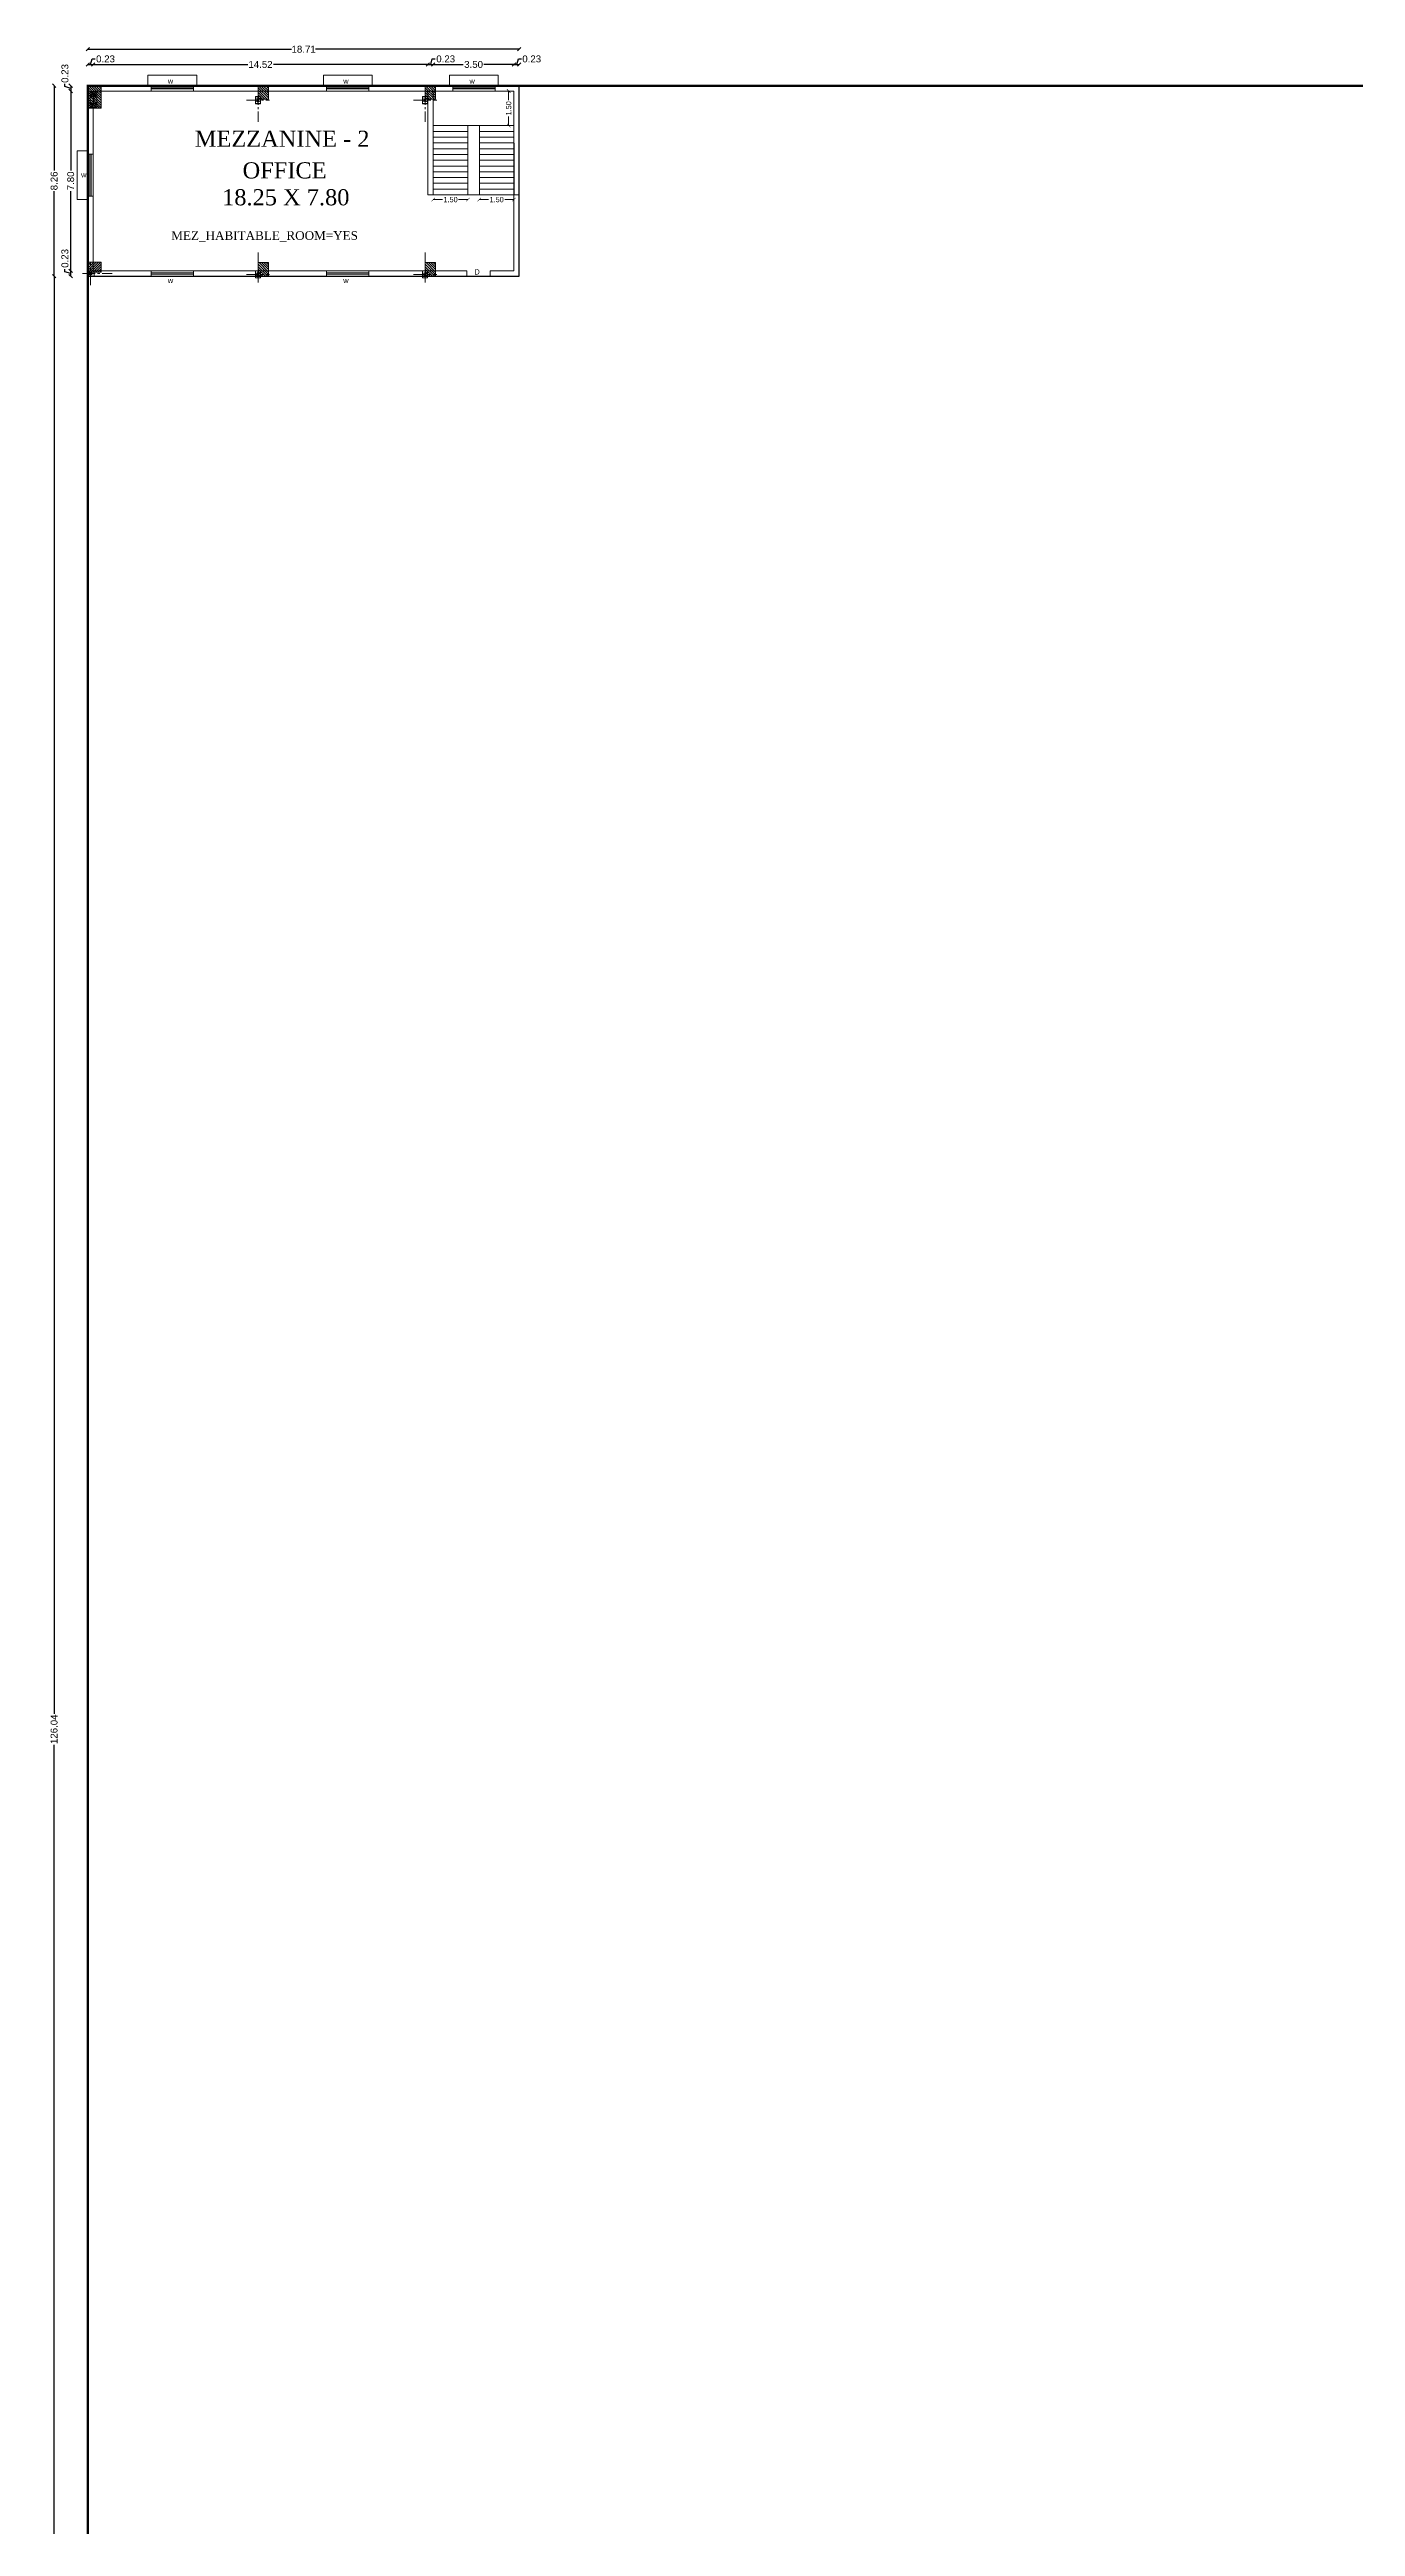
# Model space of a CAD drawing. Header units: metres. Extents: x -1560405 to -1559609, y 42907 to 43310.
# Drawn here: x -1559817.6 to -1559761, y 43005.7 to 43113.1 of the extents above; entities that cross this region are included whole.
import ezdxf

# ---------------------------------------------------------------- set-up
doc = ezdxf.new("R2010")
doc.units = ezdxf.units.M
doc.header["$LTSCALE"] = 750
doc.header["$MEASUREMENT"] = 0
doc.header["$PDMODE"] = 35
doc.header["$PDSIZE"] = 50
for name, pattern in [('CENTER2', [1.125, 0.75, -0.125, 0.125, -0.125]), ('DASHED2', [9.525, 6.35, -3.175]), ('HIDDEN', [0.375, 0.25, -0.125])]:
    doc.linetypes.add(name, pattern=pattern)
doc.layers.get('0').update_dxf_attribs({"lineweight": 5})
doc.layers.get('Defpoints').update_dxf_attribs({"lineweight": 0})
for name, color, linetype in [('BLK_1_FLR_0_BLT_UP_AREA_DEDUCT_MEZ_1', 46, 'Continuous'), ('BLK_1_FLR_0_BLT_UP_AREA_MEZ_1', 46, 'Continuous'), ('BLK_1_FLR_0_FLOOR_AREA_MEZ_1', 46, 'Continuous')]:
    doc.layers.add(name, color=color, linetype=linetype)
doc.layers.add('grid', color=253, linetype='Continuous', lineweight=5)
doc.styles.add('mani', font='swissc.ttf', dxfattribs={"height": 0.23})
doc.styles.get("Standard").update_dxf_attribs({"font": 'arial.ttf'})
doc.styles.add('Times New Roman$101', font='timesbd.ttf', dxfattribs={"height": 3.520561})
doc.dimstyles.new('Civil Mt', dxfattribs={"dimtxt": 0.23, "dimasz": 0.15, "dimexe": 0, "dimexo": 0, "dimgap": 0.1, "dimtad": 0, "dimzin": 0, "dimdsep": 46, "dimtxsty": 'mani', "dimblk": 'ARCHTICK', "dimcen": 0, "dimse1": 1, "dimse2": 1, "dimclrd": 253, "dimclrt": 7, "dimadec": 0, "dimazin": 3, "dimtfac": 1, "dimtofl": 0, "dimtmove": 1, "dimatfit": 3, "dimfxl": 0, "dimfrac": 2, "dimtolj": 1, "dimtzin": 0, "dimlwd": 13, "dimarcsym": 0})
doc.dimstyles.new('Civil mt size large', dxfattribs={"dimtxt": 0.3, "dimasz": 0.15, "dimexe": 0, "dimexo": 0, "dimgap": 0.0625, "dimtad": 0, "dimzin": 0, "dimdsep": 46, "dimtxsty": 'Standard', "dimblk": 'OBLIQUE', "dimcen": 0, "dimse1": 1, "dimse2": 1, "dimclrd": 253, "dimclrt": 7, "dimadec": 0, "dimazin": 3, "dimtfac": 1, "dimtofl": 0, "dimtmove": 1, "dimatfit": 3, "dimfxl": 0, "dimfrac": 2, "dimtolj": 1, "dimtzin": 0, "dimarcsym": 0})
pattern_1 = [(315, (-1558423.479814, 45782.80781), (0.0517071834, 0.0517071834), [])]
pattern_2 = [(315, (-1558416.235806, 45782.80781), (0.0517071834, 0.0517071834), [])]

# ---------------------------------------------------------------- blocks, each defined once
blk = doc.blocks.new('_ArchTick')
at = {"color": 0, "linetype": 'ByBlock', "const_width": 0.15}
blk.add_lwpolyline([(-0.5, -0.5), (0.5, 0.5)], dxfattribs=at)
blk = doc.blocks.new('*D484')
at = {"color": 253, "lineweight": 13}
for p, q in [((-1559800.97, 43106.61), (-1559800.57, 43106.61)), ((-1559799.47, 43106.61), (-1559799.87, 43106.61))]:
    blk.add_line(p, q, dxfattribs=at)
at = {"layer": 'Defpoints', "color": 0}
for p in [(-1559800.97, 43106.82), (-1559799.47, 43106.82), (-1559800.97, 43106.61)]:
    blk.add_point(p, dxfattribs=at)
at = {"color": 253, "lineweight": 13, "xscale": 0.15, "yscale": 0.15, "zscale": 0.15, "rotation": 180}
blk.add_blockref('_ArchTick', (-1559800.97, 43106.61), dxfattribs=at)
at = {"color": 253, "lineweight": 13, "xscale": 0.15, "yscale": 0.15, "zscale": 0.15}
blk.add_blockref('_ArchTick', (-1559799.47, 43106.61), dxfattribs=at)
at = {"color": 7, "lineweight": -3, "insert": (-1559800.22, 43106.61), "char_height": 0.23, "attachment_point": 5, "style": 'mani'}
blk.add_mtext('\\A1;1.50', dxfattribs=at)
blk = doc.blocks.new('*D485')
at = {"color": 253, "lineweight": 13}
for p, q in [((-1559798.97, 43106.61), (-1559798.57, 43106.61)), ((-1559797.47, 43106.61), (-1559797.87, 43106.61))]:
    blk.add_line(p, q, dxfattribs=at)
at = {"layer": 'Defpoints', "color": 0}
for p in [(-1559798.97, 43106.82), (-1559797.47, 43106.82), (-1559797.47, 43106.61)]:
    blk.add_point(p, dxfattribs=at)
at = {"color": 253, "lineweight": 13, "xscale": 0.15, "yscale": 0.15, "zscale": 0.15, "rotation": 180}
blk.add_blockref('_ArchTick', (-1559798.97, 43106.61), dxfattribs=at)
at = {"color": 253, "lineweight": 13, "xscale": 0.15, "yscale": 0.15, "zscale": 0.15}
blk.add_blockref('_ArchTick', (-1559797.47, 43106.61), dxfattribs=at)
at = {"color": 7, "lineweight": -3, "insert": (-1559798.22, 43106.61), "char_height": 0.23, "attachment_point": 5, "style": 'mani'}
blk.add_mtext('\\A1;1.50', dxfattribs=at)
blk = doc.blocks.new('*D486')
at = {"color": 253, "lineweight": 13}
for p, q in [((-1559797.7, 43111.32), (-1559797.7, 43110.92)), ((-1559797.7, 43109.82), (-1559797.7, 43110.22))]:
    blk.add_line(p, q, dxfattribs=at)
at = {"layer": 'Defpoints', "color": 0}
for p in [(-1559797.7, 43111.32), (-1559797.7, 43111.32), (-1559797.7, 43109.82)]:
    blk.add_point(p, dxfattribs=at)
at = {"color": 253, "lineweight": 13, "xscale": 0.15, "yscale": 0.15, "zscale": 0.15}
for p, rotation in [((-1559797.7, 43111.32), 90), ((-1559797.7, 43109.82), 270)]:
    blk.add_blockref('_ArchTick', p, dxfattribs=dict(at, rotation=rotation))
at = {"color": 7, "lineweight": -3, "insert": (-1559797.7, 43110.57), "char_height": 0.23, "attachment_point": 5, "rotation": 90, "style": 'mani'}
blk.add_mtext('\\A1;1.50', dxfattribs=at)
blk = doc.blocks.new('Z$W@#0BBF08D7')
for p, q in [((84, 42), (0, 42)), ((42, 84), (42, 0))]:
    blk.add_line(p, q)
blk.add_circle((42, 42), 21)
blk = doc.blocks.new('Z$W@#71D679F2')
at = {"color": 1}
for points in [[(0, 300), (740, 300), (740, 0), (0, 0)], [(135, 50), (135, 250), (145, 250), (145, 50)], [(145, 147), (595, 147), (595, 152), (145, 152)], [(605, 50), (605, 250), (595, 250), (595, 50)]]:
    blk.add_lwpolyline(points, close=True, dxfattribs=at)
for p in [(18, 183), (18, 33), (168, 183), (168, 33)]:
    blk.add_blockref('Z$W@#0BBF08D7', p)
at = {"xscale": -1}
for p in [(572, 183), (572, 33), (722, 183), (722, 33)]:
    blk.add_blockref('Z$W@#0BBF08D7', p, dxfattribs=at)
blk = doc.blocks.new('_Oblique')
at = {"color": 0, "linetype": 'ByBlock', "lineweight": -2}
blk.add_line((-0.5, -0.5), (0.5, 0.5), dxfattribs=at)
blk = doc.blocks.new('*D550')
at = {"color": 253, "lineweight": -2}
for p, q in [((-1559815.95, 43112.47), (-1559815.72, 43112.47)), ((-1559815.83, 43112.47), (-1559815.76, 43112.71)), ((-1559815.76, 43112.71), (-1559815.63, 43112.71))]:
    blk.add_line(p, q, dxfattribs=at)
at = {"layer": 'Defpoints', "color": 0}
for p in [(-1559815.72, 43112.47), (-1559815.95, 43110.45), (-1559815.72, 43110.45, 0)]:
    blk.add_point(p, dxfattribs=at)
at = {"color": 253, "lineweight": -2, "xscale": 0.15, "yscale": 0.15, "zscale": 0.15, "rotation": 180}
blk.add_blockref('_Oblique', (-1559815.95, 43112.47), dxfattribs=at)
at = {"color": 253, "lineweight": -2, "xscale": 0.15, "yscale": 0.15, "zscale": 0.15}
blk.add_blockref('_Oblique', (-1559815.72, 43112.47), dxfattribs=at)
at = {"color": 7, "insert": (-1559815.18, 43112.71), "char_height": 0.3, "attachment_point": 5}
blk.add_mtext('\\A1;0.23', dxfattribs=at)
blk = doc.blocks.new('*D551')
at = {"color": 253, "lineweight": -2}
for p, q in [((-1559815.72, 43112.47), (-1559809.01, 43112.47)), ((-1559801.2, 43112.47), (-1559807.9, 43112.47))]:
    blk.add_line(p, q, dxfattribs=at)
at = {"layer": 'Defpoints', "color": 0}
for p in [(-1559801.2, 43112.47), (-1559815.72, 43110.34, 0), (-1559801.2, 43110.34, 0)]:
    blk.add_point(p, dxfattribs=at)
at = {"color": 253, "lineweight": -2, "xscale": 0.15, "yscale": 0.15, "zscale": 0.15, "rotation": 180}
blk.add_blockref('_Oblique', (-1559815.72, 43112.47), dxfattribs=at)
at = {"color": 253, "lineweight": -2, "xscale": 0.15, "yscale": 0.15, "zscale": 0.15}
blk.add_blockref('_Oblique', (-1559801.2, 43112.47), dxfattribs=at)
at = {"color": 7, "insert": (-1559808.46, 43112.47), "char_height": 0.3, "attachment_point": 5}
blk.add_mtext('\\A1;14.52', dxfattribs=at)
blk = doc.blocks.new('*D552')
at = {"color": 253, "lineweight": -2}
for p, q in [((-1559815.95, 43113.13), (-1559807.12, 43113.13)), ((-1559797.24, 43113.13), (-1559806.07, 43113.13))]:
    blk.add_line(p, q, dxfattribs=at)
at = {"layer": 'Defpoints', "color": 0}
for p in [(-1559797.24, 43113.13), (-1559815.95, 43111.55), (-1559797.24, 43111.55, 0)]:
    blk.add_point(p, dxfattribs=at)
at = {"color": 253, "lineweight": -2, "xscale": 0.15, "yscale": 0.15, "zscale": 0.15, "rotation": 180}
blk.add_blockref('_Oblique', (-1559815.95, 43113.13), dxfattribs=at)
at = {"color": 253, "lineweight": -2, "xscale": 0.15, "yscale": 0.15, "zscale": 0.15}
blk.add_blockref('_Oblique', (-1559797.24, 43113.13), dxfattribs=at)
at = {"color": 7, "insert": (-1559806.59, 43113.13), "char_height": 0.3, "attachment_point": 5}
blk.add_mtext('\\A1;18.71', dxfattribs=at)
blk = doc.blocks.new('*D553')
at = {"color": 253, "lineweight": -2}
for p, q in [((-1559801.2, 43112.47), (-1559800.97, 43112.47)), ((-1559801.08, 43112.47), (-1559801.01, 43112.71)), ((-1559801.01, 43112.71), (-1559800.88, 43112.71))]:
    blk.add_line(p, q, dxfattribs=at)
at = {"layer": 'Defpoints', "color": 0}
for p in [(-1559800.97, 43112.47), (-1559801.2, 43110.76, 0), (-1559800.97, 43110.76, 0)]:
    blk.add_point(p, dxfattribs=at)
at = {"color": 253, "lineweight": -2, "xscale": 0.15, "yscale": 0.15, "zscale": 0.15, "rotation": 180}
blk.add_blockref('_Oblique', (-1559801.2, 43112.47), dxfattribs=at)
at = {"color": 253, "lineweight": -2, "xscale": 0.15, "yscale": 0.15, "zscale": 0.15}
blk.add_blockref('_Oblique', (-1559800.97, 43112.47), dxfattribs=at)
at = {"color": 7, "insert": (-1559800.43, 43112.71), "char_height": 0.3, "attachment_point": 5}
blk.add_mtext('\\A1;0.23', dxfattribs=at)
blk = doc.blocks.new('*D554')
at = {"color": 253, "lineweight": -2}
for p, q in [((-1559800.97, 43112.47), (-1559799.67, 43112.47)), ((-1559797.47, 43112.47), (-1559798.77, 43112.47))]:
    blk.add_line(p, q, dxfattribs=at)
at = {"layer": 'Defpoints', "color": 0}
for p in [(-1559797.47, 43112.47), (-1559800.97, 43110.76, 0), (-1559797.47, 43110.76, 0)]:
    blk.add_point(p, dxfattribs=at)
at = {"color": 253, "lineweight": -2, "xscale": 0.15, "yscale": 0.15, "zscale": 0.15, "rotation": 180}
blk.add_blockref('_Oblique', (-1559800.97, 43112.47), dxfattribs=at)
at = {"color": 253, "lineweight": -2, "xscale": 0.15, "yscale": 0.15, "zscale": 0.15}
blk.add_blockref('_Oblique', (-1559797.47, 43112.47), dxfattribs=at)
at = {"color": 7, "insert": (-1559799.22, 43112.47), "char_height": 0.3, "attachment_point": 5}
blk.add_mtext('\\A1;3.50', dxfattribs=at)
blk = doc.blocks.new('*D555')
at = {"color": 253, "lineweight": -2}
for p, q in [((-1559797.47, 43112.47), (-1559797.24, 43112.47)), ((-1559797.35, 43112.47), (-1559797.28, 43112.71)), ((-1559797.28, 43112.71), (-1559797.15, 43112.71))]:
    blk.add_line(p, q, dxfattribs=at)
at = {"layer": 'Defpoints', "color": 0}
for p in [(-1559797.24, 43112.47), (-1559797.47, 43111.32, 0), (-1559797.24, 43111.32, 0)]:
    blk.add_point(p, dxfattribs=at)
at = {"color": 253, "lineweight": -2, "xscale": 0.15, "yscale": 0.15, "zscale": 0.15, "rotation": 180}
blk.add_blockref('_Oblique', (-1559797.47, 43112.47), dxfattribs=at)
at = {"color": 253, "lineweight": -2, "xscale": 0.15, "yscale": 0.15, "zscale": 0.15}
blk.add_blockref('_Oblique', (-1559797.24, 43112.47), dxfattribs=at)
at = {"color": 7, "insert": (-1559796.7, 43112.71), "char_height": 0.3, "attachment_point": 5}
blk.add_mtext('\\A1;0.23', dxfattribs=at)
blk = doc.blocks.new('*D556')
at = {"color": 253, "lineweight": -2}
for p, q in [((-1559816.94, 43111.51), (-1559816.94, 43111.63)), ((-1559816.69, 43111.43), (-1559816.94, 43111.51)), ((-1559816.69, 43111.55), (-1559816.69, 43111.32))]:
    blk.add_line(p, q, dxfattribs=at)
at = {"layer": 'Defpoints', "color": 0}
for p in [(-1559816.69, 43111.32), (-1559815.04, 43111.55), (-1559815.04, 43111.32, 0)]:
    blk.add_point(p, dxfattribs=at)
at = {"color": 253, "lineweight": -2, "xscale": 0.15, "yscale": 0.15, "zscale": 0.15}
for p, rotation in [((-1559816.69, 43111.55), 90), ((-1559816.69, 43111.32), 270)]:
    blk.add_blockref('_Oblique', p, dxfattribs=dict(at, rotation=rotation))
at = {"color": 7, "insert": (-1559816.94, 43112.08), "char_height": 0.3, "attachment_point": 5, "rotation": 90}
blk.add_mtext('\\A1;0.23', dxfattribs=at)
blk = doc.blocks.new('*D557')
at = {"color": 253, "lineweight": -2}
for p, q in [((-1559816.94, 43103.48), (-1559816.94, 43103.6)), ((-1559816.69, 43103.29), (-1559816.69, 43103.52)), ((-1559816.69, 43103.41), (-1559816.94, 43103.48))]:
    blk.add_line(p, q, dxfattribs=at)
at = {"layer": 'Defpoints', "color": 0}
for p in [(-1559816.69, 43103.52), (-1559814.74, 43103.52, 0), (-1559814.74, 43103.29, 0)]:
    blk.add_point(p, dxfattribs=at)
at = {"color": 253, "lineweight": -2, "xscale": 0.15, "yscale": 0.15, "zscale": 0.15}
for p, rotation in [((-1559816.69, 43103.52), 90), ((-1559816.69, 43103.29), 270)]:
    blk.add_blockref('_Oblique', p, dxfattribs=dict(at, rotation=rotation))
at = {"color": 7, "insert": (-1559816.94, 43104.06), "char_height": 0.3, "attachment_point": 5, "rotation": 90}
blk.add_mtext('\\A1;0.23', dxfattribs=at)
blk = doc.blocks.new('*D558')
at = {"color": 253, "lineweight": -2}
for p, q in [((-1559816.69, 43111.32), (-1559816.69, 43107.87)), ((-1559816.69, 43103.52), (-1559816.69, 43106.97))]:
    blk.add_line(p, q, dxfattribs=at)
at = {"layer": 'Defpoints', "color": 0}
for p in [(-1559815.04, 43111.32, 0), (-1559816.69, 43103.52), (-1559815.04, 43103.52, 0)]:
    blk.add_point(p, dxfattribs=at)
at = {"color": 253, "lineweight": -2, "xscale": 0.15, "yscale": 0.15, "zscale": 0.15}
for p, rotation in [((-1559816.69, 43111.32), 90), ((-1559816.69, 43103.52), 270)]:
    blk.add_blockref('_Oblique', p, dxfattribs=dict(at, rotation=rotation))
at = {"color": 7, "insert": (-1559816.69, 43107.42), "char_height": 0.3, "attachment_point": 5, "rotation": 90}
blk.add_mtext('\\A1;7.80', dxfattribs=at)
blk = doc.blocks.new('*D559')
at = {"color": 253, "lineweight": -2}
for p, q in [((-1559817.41, 43111.55), (-1559817.41, 43107.87)), ((-1559817.41, 43103.29), (-1559817.41, 43106.97))]:
    blk.add_line(p, q, dxfattribs=at)
at = {"layer": 'Defpoints', "color": 0}
for p in [(-1559817.41, 43111.55), (-1559815.95, 43111.55), (-1559815.95, 43103.29, 0)]:
    blk.add_point(p, dxfattribs=at)
at = {"color": 253, "lineweight": -2, "xscale": 0.15, "yscale": 0.15, "zscale": 0.15}
for p, rotation in [((-1559817.41, 43111.55), 90), ((-1559817.41, 43103.29), 270)]:
    blk.add_blockref('_Oblique', p, dxfattribs=dict(at, rotation=rotation))
at = {"color": 7, "insert": (-1559817.41, 43107.42), "char_height": 0.3, "attachment_point": 5, "rotation": 90}
blk.add_mtext('\\A1;8.26', dxfattribs=at)
blk = doc.blocks.new('*D560')
at = {"color": 253, "lineweight": -2}
for p, q in [((-1559817.41, 43103.29), (-1559817.41, 43040.94)), ((-1559817.41, 42977.25), (-1559817.41, 43039.6))]:
    blk.add_line(p, q, dxfattribs=at)
at = {"layer": 'Defpoints', "color": 0}
for p in [(-1559815.95, 43103.29, 0), (-1559817.41, 42977.25), (-1559815.95, 42977.25, 0)]:
    blk.add_point(p, dxfattribs=at)
at = {"color": 253, "lineweight": -2, "xscale": 0.15, "yscale": 0.15, "zscale": 0.15}
for p, rotation in [((-1559817.41, 43103.29), 90), ((-1559817.41, 42977.25), 270)]:
    blk.add_blockref('_Oblique', p, dxfattribs=dict(at, rotation=rotation))
at = {"color": 7, "insert": (-1559817.41, 43040.27), "char_height": 0.3, "attachment_point": 5, "rotation": 90}
blk.add_mtext('\\A1;126.04', dxfattribs=at)
blk = doc.blocks.new('Z$W@#459304DB')
for p, q in [((44, 22), (0, 22)), ((22, 0), (22, 44))]:
    blk.add_line(p, q)
blk.add_circle((22, 22), 11)
blk = doc.blocks.new('Z$W@#47CD4689')
at = {"color": 1}
for points in [[(-210, 0), (-210, 225), (-200, 225), (-200, 0)], [(-210, 225), (110, 225), (110, 0), (-210, 0)], [(-200, 110), (100, 110), (100, 115), (-200, 115)], [(110, 0), (110, 225), (100, 225), (100, 0)]]:
    blk.add_lwpolyline(points, close=True, dxfattribs=at)
at = {"layer": 'grid', "linetype": 'CENTER2'}
for points in [[(-410, 113), (915, 113)], [(-50, -404), (-50, 629)]]:
    blk.add_lwpolyline(points, dxfattribs=at)
for p in [(-122, 141), (-122, 41), (-22, 141), (-22, 41)]:
    blk.add_blockref('Z$W@#459304DB', p)

msp = doc.modelspace()

# ---------------------------------------------------------------- hatches: boundary and pattern name
at = {"linetype": 'Continuous'}
h = msp.add_hatch(dxfattribs=at)
h.set_pattern_fill('ANSI31', scale=0.585, angle=-90)
h.set_pattern_definition([(315, (-1558461.7432, 45796.85523), (0.0517071834, 0.0517071834), [])])
h.paths.add_polyline_path([(-1559815.36219, 43111.5476), (-1559815.36219, 43110.5726), (-1559815.94719, 43110.5726), (-1559815.94719, 43111.5476)])
h = msp.add_hatch(dxfattribs=at)
h.set_pattern_fill('ANSI31', scale=0.585, angle=-90)
h.set_pattern_definition(pattern_1)
h.paths.add_polyline_path([(-1559808.55756, 43110.9626), (-1559808.55756, 43111.5476), (-1559808.11881, 43111.5476), (-1559808.11881, 43110.9626)])
h = msp.add_hatch(dxfattribs=at)
h.set_pattern_fill('ANSI31', scale=0.585, angle=-90)
h.set_pattern_definition(pattern_2)
h.paths.add_polyline_path([(-1559801.31355, 43110.9626), (-1559801.31355, 43111.5476), (-1559800.8748, 43111.5476), (-1559800.8748, 43110.9626)])
h = msp.add_hatch(dxfattribs=at)
h.set_pattern_fill('ANSI31', scale=0.585)
h.set_pattern_definition([(45, (-1562550.15232, 44488.53593), (-0.0517071834, 0.0517071834), [])])
h.paths.add_polyline_path([(-1559815.36219, 43103.45819), (-1559815.94719, 43103.45819), (-1559815.94719, 43103.89694), (-1559815.36219, 43103.89694)])
h = msp.add_hatch(dxfattribs=at)
h.set_pattern_fill('ANSI31', scale=0.585, angle=-90)
h.set_pattern_definition(pattern_1)
h.paths.add_polyline_path([(-1559808.55756, 43103.87518), (-1559808.55756, 43103.29018), (-1559808.11881, 43103.29018), (-1559808.11881, 43103.87518)])
h = msp.add_hatch(dxfattribs=at)
h.set_pattern_fill('ANSI31', scale=0.585, angle=-90)
h.set_pattern_definition(pattern_2)
h.paths.add_polyline_path([(-1559801.31355, 43103.87518), (-1559801.31355, 43103.29018), (-1559800.8748, 43103.29018), (-1559800.8748, 43103.87518)])

# ---------------------------------------------------------------- linework, layer by layer
at = {"color": 7, "linetype": 'DASHED2', "ltscale": 0.2}
for p, q in [((-1559813.33965, 43111.5476), (-1559813.33965, 43112.0076)), ((-1559813.33965, 43112.0076), (-1559811.22768, 43112.0076)), ((-1559811.22768, 43112.0076), (-1559811.22768, 43111.5476)), ((-1559805.73218, 43111.5476), (-1559805.73218, 43112.0076)), ((-1559805.73218, 43112.0076), (-1559803.62022, 43112.0076)), ((-1559803.62022, 43112.0076), (-1559803.62022, 43111.5476)), ((-1559800.25955, 43111.5476), (-1559800.25955, 43112.0076)), ((-1559800.25955, 43112.0076), (-1559798.14758, 43112.0076)), ((-1559798.14758, 43112.0076), (-1559798.14758, 43111.5476)), ((-1559815.94719, 43108.72569), (-1559816.40719, 43108.72569)), ((-1559816.40719, 43108.72569), (-1559816.40719, 43106.61372)), ((-1559816.40719, 43106.61372), (-1559815.94719, 43106.61372))]:
    msp.add_line(p, q, dxfattribs=at)
at = {"color": 7}
for p, q in [((-1559813.19965, 43111.5476), (-1559813.33965, 43111.5476)), ((-1559805.59218, 43111.5476), (-1559805.73218, 43111.5476)), ((-1559801.19743, 43106.81629, 0), (-1559801.19743, 43111.3176)), ((-1559800.96743, 43106.81634, 0), (-1559800.96743, 43111.31764)), ((-1559800.11955, 43111.5476), (-1559800.25955, 43111.5476)), ((-1559797.4682, 43111.31697, 0), (-1559797.46738, 43106.81697, 0)), ((-1559797.46792, 43109.81697, 0), (-1559800.96792, 43109.81634, 0)), ((-1559799.46788, 43109.56661, 0), (-1559800.96792, 43109.56634, 0)), ((-1559799.46783, 43109.31661, 0), (-1559800.96788, 43109.31634, 0)), ((-1559799.46779, 43109.06661, 0), (-1559800.96783, 43109.06634, 0)), ((-1559799.46792, 43109.81661, 0), (-1559799.46738, 43106.81661, 0)), ((-1559798.96792, 43109.8167, 0), (-1559798.96738, 43106.8167, 0)), ((-1559797.46792, 43109.56697, 0), (-1559798.96788, 43109.5667, 0)), ((-1559797.46788, 43109.31697, 0), (-1559798.96783, 43109.3167, 0)), ((-1559797.46783, 43109.06697, 0), (-1559798.96779, 43109.0667, 0)), ((-1559799.46774, 43108.81661, 0), (-1559800.96779, 43108.81634, 0)), ((-1559799.4677, 43108.56661, 0), (-1559800.96774, 43108.56634, 0)), ((-1559799.46765, 43108.31661, 0), (-1559800.9677, 43108.31634, 0)), ((-1559799.46761, 43108.06661, 0), (-1559800.96765, 43108.06634, 0)), ((-1559799.46756, 43107.81661, 0), (-1559800.96761, 43107.81634, 0)), ((-1559797.46779, 43108.81697, 0), (-1559798.96774, 43108.8167, 0)), ((-1559797.46774, 43108.56697, 0), (-1559798.9677, 43108.5667, 0)), ((-1559797.4677, 43108.31697, 0), (-1559798.96765, 43108.3167, 0)), ((-1559797.46765, 43108.06697, 0), (-1559798.96761, 43108.0667, 0)), ((-1559797.46761, 43107.81697, 0), (-1559798.96756, 43107.8167, 0)), ((-1559800.96743, 43106.81634, 0), (-1559801.19743, 43106.81629, 0)), ((-1559799.46752, 43107.56661, 0), (-1559800.96756, 43107.56634, 0)), ((-1559799.46747, 43107.31661, 0), (-1559800.96752, 43107.31634, 0)), ((-1559799.46743, 43107.06661, 0), (-1559800.96747, 43107.06634, 0)), ((-1559797.46743, 43106.81697, 0), (-1559800.96743, 43106.81634, 0)), ((-1559797.46756, 43107.56697, 0), (-1559798.96752, 43107.5667, 0)), ((-1559797.46752, 43107.31697, 0), (-1559798.96747, 43107.3167, 0)), ((-1559797.46747, 43107.06697, 0), (-1559798.96743, 43107.0667, 0)), ((-1559797.46738, 43106.81697, 0), (-1559797.23738, 43106.81701, 0)), ((-1559799.50733, 43103.52018, 0), (-1559799.50733, 43103.29018, 0)), ((-1559798.50733, 43103.52018, 0), (-1559798.50733, 43103.29018, 0))]:
    msp.add_line(p, q, dxfattribs=at)
at = {"color": 7, "ltscale": 0.2}
for p, q in [((-1559813.19965, 43111.5476), (-1559813.19965, 43111.3176)), ((-1559813.19965, 43111.45796), (-1559811.36768, 43111.45796)), ((-1559813.19965, 43111.43256), (-1559813.19965, 43111.43256)), ((-1559813.19965, 43111.40716), (-1559811.36768, 43111.40716)), ((-1559811.36768, 43111.3176), (-1559811.36768, 43111.5476)), ((-1559811.36768, 43111.43256), (-1559811.36768, 43111.43256)), ((-1559805.59218, 43111.5476), (-1559805.59218, 43111.3176)), ((-1559805.59218, 43111.45796), (-1559803.76022, 43111.45796)), ((-1559805.59218, 43111.43256), (-1559805.59218, 43111.43256)), ((-1559805.59218, 43111.40716), (-1559803.76022, 43111.40716)), ((-1559803.76022, 43111.3176), (-1559803.76022, 43111.5476)), ((-1559803.76022, 43111.43256), (-1559803.76022, 43111.43256)), ((-1559800.11955, 43111.5476), (-1559800.11955, 43111.3176)), ((-1559800.11955, 43111.45796), (-1559798.28758, 43111.45796)), ((-1559800.11955, 43111.43256), (-1559800.11955, 43111.43256)), ((-1559800.11955, 43111.40716), (-1559798.28758, 43111.40716)), ((-1559798.28758, 43111.3176), (-1559798.28758, 43111.5476)), ((-1559798.28758, 43111.43256), (-1559798.28758, 43111.43256)), ((-1559815.71719, 43108.58569), (-1559815.94719, 43108.58569)), ((-1559815.85755, 43106.75372), (-1559815.85755, 43108.58569)), ((-1559815.83215, 43108.58569), (-1559815.83215, 43108.58569)), ((-1559815.80675, 43106.75372), (-1559815.80675, 43108.58569)), ((-1559815.94719, 43106.75372), (-1559815.71719, 43106.75372)), ((-1559815.83215, 43106.75372), (-1559815.83215, 43106.75372)), ((-1559813.19965, 43103.52018, 0), (-1559813.19965, 43103.29018, 0)), ((-1559811.36768, 43103.29018, 0), (-1559811.36768, 43103.52018, 0)), ((-1559805.59219, 43103.52018, 0), (-1559805.59219, 43103.29018, 0)), ((-1559803.76022, 43103.29018, 0), (-1559803.76022, 43103.52018, 0)), ((-1559813.19965, 43103.43054, 0), (-1559811.36768, 43103.43054, 0)), ((-1559813.19965, 43103.40514, 0), (-1559813.19965, 43103.40514, 0)), ((-1559813.19965, 43103.37974, 0), (-1559811.36768, 43103.37974, 0)), ((-1559811.36768, 43103.40514, 0), (-1559811.36768, 43103.40514, 0)), ((-1559805.59219, 43103.43054, 0), (-1559803.76022, 43103.43054, 0)), ((-1559805.59219, 43103.40514, 0), (-1559805.59219, 43103.40514, 0)), ((-1559805.59219, 43103.37974, 0), (-1559803.76022, 43103.37974, 0)), ((-1559803.76022, 43103.40514, 0), (-1559803.76022, 43103.40514, 0))]:
    msp.add_line(p, q, dxfattribs=at)
at = {"color": 7, "elevation": 0}
for points in [[(-1559815.9472, 43103.29018), (-1559797.2382, 43103.29018), (-1559797.2382, 43111.55268)], [(-1559799.50733, 43103.52018), (-1559815.71719, 43103.52018), (-1559815.71719, 43111.3176), (-1559797.4682, 43111.3176), (-1559797.4682, 43103.52018), (-1559798.50733, 43103.52018)]]:
    msp.add_lwpolyline(points, dxfattribs=at)
at = {"color": 7, "linetype": 'HIDDEN', "ltscale": 10}
msp.add_lwpolyline([(-1559815.94719, 42960.62268), (-1559815.94719, 43111.5476), (-1559706.55708, 43111.5476), (-1559706.55719, 42960.62268)], close=True, dxfattribs=at)
at = {"color": 7, "elevation": 0}
msp.add_lwpolyline([(-1559797.2382, 43103.29018), (-1559815.94719, 43103.29018), (-1559815.94719, 43111.5476), (-1559797.2382, 43111.5476)], close=True, dxfattribs=at)
at = {"color": 7, "linetype": 'Continuous'}
msp.add_lwpolyline([(-1559815.36219, 43110.5726), (-1559815.36219, 43111.5476), (-1559815.94719, 43111.5476), (-1559815.94719, 43110.5726)], close=True, dxfattribs=at)
for points, elevation in [([(-1559808.11881, 43110.9626), (-1559808.11881, 43111.5476), (-1559808.55756, 43111.5476), (-1559808.55756, 43110.9626)], 94.40535), ([(-1559800.8748, 43110.9626), (-1559800.8748, 43111.5476), (-1559801.31355, 43111.5476), (-1559801.31355, 43110.9626)], 94.40535), ([(-1559815.36219, 43103.89694), (-1559815.94719, 43103.89694), (-1559815.94719, 43103.45819), (-1559815.36219, 43103.45819)], 0.00422), ([(-1559808.11881, 43103.87518), (-1559808.11881, 43103.29018), (-1559808.55756, 43103.29018), (-1559808.55756, 43103.87518)], 94.40535), ([(-1559800.8748, 43103.87518), (-1559800.8748, 43103.29018), (-1559801.31355, 43103.29018), (-1559801.31355, 43103.87518)], 94.40535)]:
    msp.add_lwpolyline(points, close=True, dxfattribs=dict(at, elevation=elevation))
at = {"layer": 'BLK_1_FLR_0_BLT_UP_AREA_DEDUCT_MEZ_1', "color": 45, "elevation": 0}
msp.add_lwpolyline([(-1559815.9472, 43103.29018), (-1559797.23823, 43103.29018), (-1559797.23823, 43111.54758), (-1559706.55708, 43111.54751), (-1559706.55719, 42960.62268), (-1559797.2552, 42960.62266), (-1559797.2552, 42977.25081), (-1559815.94719, 42977.25081), (-1559815.9472, 43103.29018)], close=True, dxfattribs=at)
at = {"layer": 'BLK_1_FLR_0_BLT_UP_AREA_MEZ_1', "color": 47, "const_width": 0.1}
msp.add_lwpolyline([(-1559815.94719, 42960.62266), (-1559706.55708, 42960.62266), (-1559706.55708, 43111.54758), (-1559815.94719, 43111.54758)], close=True, dxfattribs=at)
at = {"layer": 'BLK_1_FLR_0_FLOOR_AREA_MEZ_1', "color": 45}
msp.add_lwpolyline([(-1559815.94719, 42960.62266), (-1559706.55708, 42960.62266), (-1559706.55708, 43111.54758), (-1559815.94719, 43111.54758)], close=True, dxfattribs=at)

# ---------------------------------------------------------------- block references
at = {"color": 7, "yscale": 0.000975, "zscale": 0.000975}
for name, p, xscale, rotation in [('Z$W@#71D679F2', (-1559815.84969, 43111.29406, 0.00466), 0.000975, 270.0000000000012), ('Z$W@#47CD4689', (-1559808.67787, 43110.87423, 0), 0.000975, 270), ('Z$W@#47CD4689', (-1559801.43386, 43110.87423, 0), 0.000975, 270), ('Z$W@#47CD4689', (-1559808.67787, 43103.41631, 0), -0.000975, 270), ('Z$W@#47CD4689', (-1559801.43386, 43103.41631, 0), -0.000975, 270)]:
    msp.add_blockref(name, p, dxfattribs=dict(at, xscale=xscale, rotation=rotation))
at = {"color": 7, "xscale": 0.000975, "yscale": 0.000975, "zscale": 0.000975}
msp.add_blockref('Z$W@#47CD4689', (-1559815.77744, 43103.29426, -94.40113), dxfattribs=at)

# ---------------------------------------------------------------- texts
at = {"color": 7, "ltscale": 0.2}
for s, p in [('w', (-1559812.47889, 43111.63552)), ('w', (-1559804.87143, 43111.63552)), ('w', (-1559799.3988, 43111.63552)), ('w', (-1559816.23849, 43107.56892)), ('D', (-1559799.18369, 43103.35939, 0)), ('w', (-1559812.47889, 43102.98647, 0)), ('w', (-1559804.87143, 43102.98647, 0))]:
    msp.add_text(s, height=0.23, dxfattribs=at).set_placement(p)
at = {"color": 7, "lineweight": -3, "char_height": 0.7, "width": 20.4444196, "attachment_point": 1}
for s, insert in [('{\\fTimes New Roman|b0|i0|c0|p18;\\W8.44862;\\C0;   \\W1;MEZZANINE - 2}', (-1559818.00958, 43109.5986, 0)), ('{\\fTimes New Roman|b0|i0|c0|p18;\\W8.19633;\\C0;    \\W1;OFFICE\\P\\W9.80702;   \\W1;18.25 X 7.80}', (-1559817.90221, 43108.22809))]:
    msp.add_mtext(s, dxfattribs=dict(at, insert=insert))
at = {"layer": 'BLK_1_FLR_0_BLT_UP_AREA_MEZ_1', "color": 46, "insert": (-1559808.2819, 43105.239, 0), "char_height": 0.3765276, "width": 6.609282, "attachment_point": 2, "rotation": 0.0515662, "style": 'Times New Roman$101'}
msp.add_mtext('{\\fTimes New Roman|b0|i0|c0|p18;MEZ_HABITABLE_ROOM=YES}', dxfattribs=at)

# ---------------------------------------------------------------- dimensions: what is measured, and where the dimension line sits
at = {"color": 7}
for base, p1, p2, picture, middle in [((-1559797.2382, 43113.1345), (-1559815.94719, 43111.5476), (-1559797.2382, 43111.55268, 0), '*D552', (-1559806.59269, 43113.1345)), ((-1559815.71719, 43112.46668), (-1559815.94719, 43110.4533), (-1559815.71719, 43110.4533, 0), '*D550', (-1559815.57058, 43112.71371)), ((-1559801.19743, 43112.46668), (-1559815.71719, 43110.33549, 0), (-1559801.19743, 43110.33549, 0), '*D551', (-1559808.45731, 43112.46668)), ((-1559800.96743, 43112.46668), (-1559801.19743, 43110.76221, 0), (-1559800.96743, 43110.76221, 0), '*D553', (-1559800.82082, 43112.71371)), ((-1559797.4682, 43112.46668), (-1559800.96743, 43110.76221, 0), (-1559797.4682, 43110.76221, 0), '*D554', (-1559799.21781, 43112.46668)), ((-1559797.2382, 43112.46668), (-1559797.4682, 43111.31697, 0), (-1559797.2382, 43111.31697, 0), '*D555', (-1559797.09159, 43112.71371))]:
    dim = msp.add_linear_dim(base=base, p1=p1, p2=p2, dimstyle='Civil mt size large', dxfattribs=at)
    dim.commit()
    dim.dimension.update_dxf_attribs({"geometry": picture, "text_midpoint": middle})
for base, p1, p2, picture, middle in [((-1559816.69454, 43111.3176), (-1559815.03912, 43111.5476), (-1559815.03912, 43111.3176, 0), '*D556', (-1559816.94157, 43111.69421)), ((-1559817.41068, 43111.5476), (-1559815.9472, 43103.29018, 0), (-1559815.9472, 43111.5476), '*D559', (-1559817.41068, 43107.41889)), ((-1559816.69454, 43103.52018), (-1559815.03912, 43111.3176, 0), (-1559815.03912, 43103.52018, 0), '*D558', (-1559816.69454, 43107.41889)), ((-1559816.69454, 43103.52018), (-1559814.73652, 43103.29018, 0), (-1559814.73652, 43103.52018, 0), '*D557', (-1559816.94157, 43103.66678)), ((-1559817.41068, 42977.25081), (-1559815.94719, 43103.29018, 0), (-1559815.94719, 42977.25081, 0), '*D560', (-1559817.41068, 43040.27049))]:
    dim = msp.add_linear_dim(base=base, p1=p1, p2=p2, angle=90, dimstyle='Civil mt size large', dxfattribs=at)
    dim.commit()
    dim.dimension.update_dxf_attribs({"geometry": picture, "text_midpoint": middle})
at = {"color": 1, "lineweight": -3}
for p1, p2, distance, picture, middle in [((-1559797.69511, 43109.81697, 0), (-1559797.69511, 43111.31697, 0), 0, '*D486', (-1559797.69511, 43110.56697, 0)), ((-1559799.46738, 43106.81634, 0), (-1559800.96738, 43106.81634, 0), 0.20511, '*D484', (-1559800.21738, 43106.61123, 0)), ((-1559798.96821, 43106.8167, 0), (-1559797.46821, 43106.8167, 0), -0.20547, '*D485', (-1559798.21821, 43106.61123, 0))]:
    dim = msp.add_aligned_dim(p1=p1, p2=p2, distance=distance, dimstyle='Civil Mt', dxfattribs=at)
    dim.commit()
    dim.dimension.update_dxf_attribs({"geometry": picture, "text_midpoint": middle})

doc.saveas('drawing.dxf')
